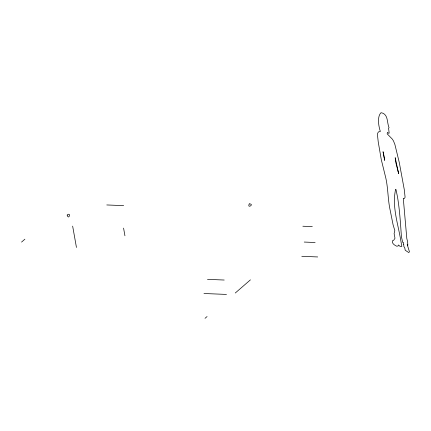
<?xml version="1.0" encoding="UTF-8"?>
<svg xmlns="http://www.w3.org/2000/svg" width="431" height="431" viewBox="0 0 431 431"><rect width="100%" height="100%" fill="white"/><g stroke="black" fill="none" stroke-linecap="round" stroke-linejoin="round"><path stroke-width="0.65" d="M67.15 215.117C68.836 220.731 71.422 211.519 67.193 215.01M249.215 203.911C246.844 209.11 254.969 204.041 249.333 203.841M21.55 242.093L24.89 239.189M205.021 318.32L207.069 316.548M235.272 293.01L250.427 279.854M106.786 204.951L123.654 205.646M302.858 226.232L312.303 226.62M304.243 242.06L315.131 242.508M301.797 256.294L317.701 256.951M207.494 279.347L224.212 280.031M203.976 293.5L226.48 294.427M123.573 228.112L124.942 235.784M72.65 226.119L76.454 247.464M403.718 244.345L403.852 246.451L404.763 247.922L405.226 250.239L408.744 252.571L409.45 251.796L407.22 244.501L407.855 245.266L407.564 241.349L406.832 238.742L403.281 198.341L404.542 198.368L405.092 197.199L404.294 189.715L399.3 162.616L394.909 144.552L393.455 140.867L392.296 139.089L387.167 133.836L387.404 132.392L388.784 133.357L389.177 133.125L388.557 128.152L389.08 127.781C386.752 122.56 388.546 113.913 381.031 112.68C376.92 116.645 378.639 126.428 380.352 131.455L378.461 131.908L377.642 133.271L377.448 134.709L378.235 141.95L381.295 159.702L385.368 176.209C388.261 187.42 387.668 199.235 390.238 210.538L393.099 224.847L394.844 230.671L394.101 233.597L394.995 238.241L393.654 240.315L392.442 240.789C391.644 243.37 394.602 245.255 396.617 246.176L398.007 246.047L398.508 244.964L399.903 246.284L401.843 246.446L400.825 240.697C398.05 223.759 391.801 206.562 395.626 189.295L396.003 189.532L397.554 197.253C399.709 210.376 400.523 223.506 401.417 236.77L402.608 241.872L402.893 242.529L403.2 242.351L403.718 244.345M398.109 171.188L395.189 157.703L395.944 163.15L398.68 173.639L398.109 171.188M383.709 154.551L383.051 151.728L384.673 160.386L383.709 154.551"/></g></svg>
